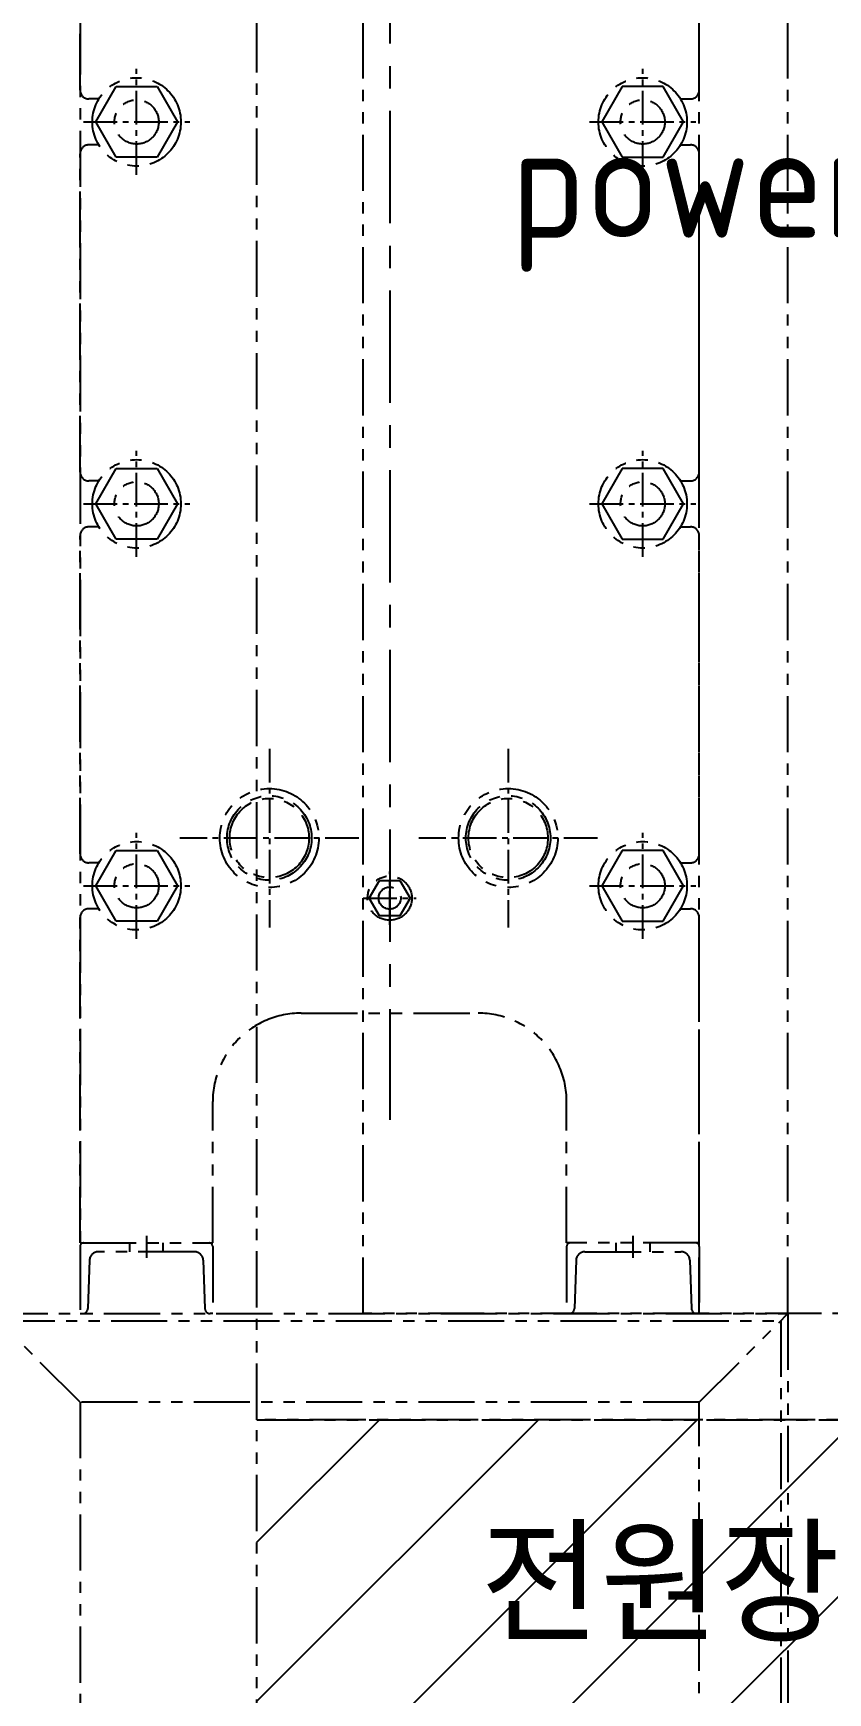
# Model space of a CAD drawing. Header units: millimetres. Extents: x 0 to 37514, y 0 to 8910.
# Drawn here: x 16254 to 16703, y 1775 to 2714 of the extents above; entities that cross this region are included whole.
import ezdxf

# ---------------------------------------------------------------- set-up
doc = ezdxf.new("R2010")
doc.units = ezdxf.units.MM
for name, pattern in [('CENTER2', [28.575, 19.05, -3.175, 3.175, -3.175]), ('CENTERX2', [101.6, 63.5, -12.7, 12.7, -12.7]), ('PHANTOM', [63.5, 31.75, -6.35, 6.35, -6.35, 6.35, -6.35])]:
    doc.linetypes.add(name, pattern=pattern)
doc.styles.get("Standard").update_dxf_attribs({"font": 'ISOCP.SHX', "bigfont": 'WHGTXT.SHX'})

# ---------------------------------------------------------------- blocks, each defined once
blk = doc.blocks.new('A$C34B10831')
at = {"color": 1, "linetype": 'CENTERX2'}
blk.add_line((-175, 985.02), (-175, 109.71), dxfattribs=at)
at = {"color": 6, "linetype": 'PHANTOM'}
for p, q in [((-350, 692), (-350, 872)), ((0, 692), (0, 872)), ((-339.35, 687), (-345, 687)), ((-10.65, 687), (-5, 687)), ((-339.35, 661), (-345, 661)), ((-10.65, 661), (-5, 661)), ((-350, 476), (-350, 656)), ((0, 476), (0, 656)), ((-339.35, 471), (-345, 471)), ((-10.65, 471), (-5, 471)), ((-339.35, 445), (-345, 445)), ((-10.65, 445), (-5, 445)), ((-350, 260), (-350, 440)), ((0, 260), (0, 440)), ((-339.35, 255), (-345, 255)), ((-10.65, 255), (-5, 255)), ((-339.35, 229), (-345, 229)), ((-10.65, 229), (-5, 229)), ((-350, 40), (-350, 224)), ((0, 40), (0, 224)), ((-225, 170), (-125, 170)), ((-275, 40), (-275, 120)), ((-75, 40), (-75, 120)), ((-350, 40), (-275, 40)), ((-350, 38), (-350, 0)), ((-275, 38), (-275, 0)), ((0, 40), (-75, 40)), ((-75, 38), (-75, 0)), ((0, 38), (0, 0)), ((-344.64, 30.17), (-345.6, 2.9)), ((-285.35, 35), (-339.65, 35)), ((-280.36, 30.17), (-279.4, 2.9)), ((-69.64, 30.17), (-70.6, 2.9)), ((-64.65, 35), (-10.35, 35)), ((-5.36, 30.17), (-4.4, 2.9)), ((-350, 0), (-348.6, 0)), ((-275, 0), (-276.4, 0)), ((-75, 0), (-73.6, 0)), ((0, 0), (-1.4, 0))]:
    blk.add_line(p, q, dxfattribs=at)
at = {"color": 1, "linetype": 'CENTER2'}
for p, q in [((-318, 644), (-318, 704)), ((-32, 644), (-32, 704)), ((-348, 674), (-288, 674)), ((-62, 674), (-2, 674)), ((-318, 428), (-318, 488)), ((-32, 428), (-32, 488)), ((-348, 458), (-288, 458)), ((-62, 458), (-2, 458)), ((-243.01, 319.51), (-243.01, 218.49)), ((-108.01, 319.51), (-108.01, 218.49)), ((-318, 212), (-318, 272)), ((-192.5, 269), (-293.51, 269)), ((-57.5, 269), (-158.51, 269)), ((-32, 212), (-32, 272)), ((-175, 220), (-175, 250)), ((-348, 242), (-288, 242)), ((-190, 235), (-160, 235)), ((-62, 242), (-2, 242)), ((-312.5, 43.93), (-312.5, 31.5)), ((-37.5, 43.93), (-37.5, 31.5))]:
    blk.add_line(p, q, dxfattribs=at)
at = {"color": 6, "linetype": 'PHANTOM'}
for points in [[(-306.45, 694), (-294.91, 674), (-306.45, 654), (-329.55, 654), (-341.09, 674), (-329.55, 694)], [(-43.55, 694), (-55.09, 674), (-43.55, 654), (-20.45, 654), (-8.91, 674), (-20.45, 694)], [(-306.45, 478), (-294.91, 458), (-306.45, 438), (-329.55, 438), (-341.09, 458), (-329.55, 478)], [(-43.55, 478), (-55.09, 458), (-43.55, 438), (-20.45, 438), (-8.91, 458), (-20.45, 478)], [(-306.45, 262), (-294.91, 242), (-306.45, 222), (-329.55, 222), (-341.09, 242), (-329.55, 262)], [(-43.55, 262), (-55.09, 242), (-43.55, 222), (-20.45, 222), (-8.91, 242), (-20.45, 262)], [(-169.23, 245), (-163.45, 235), (-169.23, 225), (-180.77, 225), (-186.55, 235), (-180.77, 245)]]:
    blk.add_lwpolyline(points, close=True, dxfattribs=at)
for points in [[(-322, 40), (-322, 35)], [(-303, 35), (-303, 40)], [(-47, 35), (-47, 40)], [(-28, 40), (-28, 35)]]:
    blk.add_lwpolyline(points, dxfattribs=at)
for centre, radius in [((-318, 674), 25), ((-32, 674), 25), ((-318, 674), 12.5), ((-32, 674), 12.5), ((-318, 458), 25), ((-32, 458), 25), ((-318, 458), 12.5), ((-32, 458), 12.5), ((-243.01, 269), 28), ((-243.01, 269), 23.9), ((-243.01, 269), 22.42), ((-108.01, 269), 28), ((-108.01, 269), 23.9), ((-108.01, 269), 22.42), ((-318, 242), 25), ((-32, 242), 25), ((-318, 242), 12.5), ((-32, 242), 12.5), ((-175, 235), 12.5), ((-175, 235), 6.25)]:
    blk.add_circle(centre, radius, dxfattribs=at)
for centre, radius, start, end in [((-345, 692), 5, 180, 270), ((-5, 692), 5, 270, 0), ((-345, 656), 5, 90, 180), ((-5, 656), 5, 0, 90), ((-345, 476), 5, 180, 270), ((-5, 476), 5, 270, 0), ((-345, 440), 5, 90, 180), ((-5, 440), 5, 0, 90), ((-345, 260), 5, 180, 270), ((-5, 260), 5, 270, 0), ((-345, 224), 5, 90, 180), ((-5, 224), 5, 0, 90), ((-225, 120), 50, 90, 180), ((-125, 120), 50, 0, 90), ((-348, 38), 2, 90, 180), ((-277, 38), 2, 0, 90), ((-73, 38), 2, 90, 180), ((-2, 38), 2, 0, 90), ((-339.65, 30), 5, 90, 178), ((-285.35, 30), 5, 2, 90), ((-64.65, 30), 5, 90, 178), ((-10.35, 30), 5, 2, 90), ((-348.6, 3), 3, 270, 358), ((-276.4, 3), 3, 182, 270), ((-73.6, 3), 3, 270, 358), ((-1.4, 3), 3, 182, 270)]:
    blk.add_arc(centre, radius, start, end, dxfattribs=at)
blk = doc.blocks.new('A$C7FF12D12')
at = {"color": 6, "linetype": 'PHANTOM'}
for p, q in [((-415, 1300), (-415, 250)), ((-65, 250), (-65, 1300)), ((-15, 250), (-15, 1300)), ((-465, 250), (-15, 250)), ((-415, 200), (-465, 250)), ((-461, 246), (-19, 246)), ((-65, 200), (-15, 250)), ((-19, 246), (-19, -460)), ((-15, 250), (-15, -460)), ((-415, 200), (-415, 0)), ((-65, 200), (-415, 200)), ((-65, -460), (-65, 200))]:
    blk.add_line(p, q, dxfattribs=at)
blk.add_blockref('A$C34B10831', (-65, 250))
blk = doc.blocks.new('A$C3BE80053')
h = blk.add_hatch()
h.set_pattern_fill('ANSI31', color=250, scale=20)
h.set_pattern_definition([(45, (-12241.22, -10596.84), (-44.90128, 44.90128), [])])
h.paths.add_polyline_path([(0, -1810), (0, -2000), (760, -2000), (760, -1810)])
h.paths.add_polyline_path([(66.25, -1951.69), (696.92, -1951.69), (696.92, -1855.69), (66.25, -1855.69)], flags=24)
at = {"color": 4, "linetype": 'PHANTOM'}
for points in [[(0, 0), (760, 0), (760, -1810), (0, -1810)], [(0, -1810), (760, -1810), (760, -2000), (0, -2000)]]:
    blk.add_lwpolyline(points, close=True, dxfattribs=at)
blk.add_lwpolyline([(700, -850.76), (700, -1750), (60, -1750), (60, -850.76)], dxfattribs=at)
at = {"color": 2, "insert": (381.36, -1119.09), "char_height": 64, "attachment_point": 5}
blk.add_mtext('\\A1;power supply', dxfattribs=at)
at = {"color": 2, "insert": (381.59, -1903.69), "char_height": 64, "width": 1100.9327, "attachment_point": 5}
blk.add_mtext('\\A1;전원장치용 선반', dxfattribs=at)

msp = doc.modelspace()

# ---------------------------------------------------------------- block references
for name, p in [('A$C3BE80053', (16380.576, 3739.767)), ('A$C7FF12D12', (16695.576, 1739.767))]:
    msp.add_blockref(name, p)

doc.saveas('drawing.dxf')
